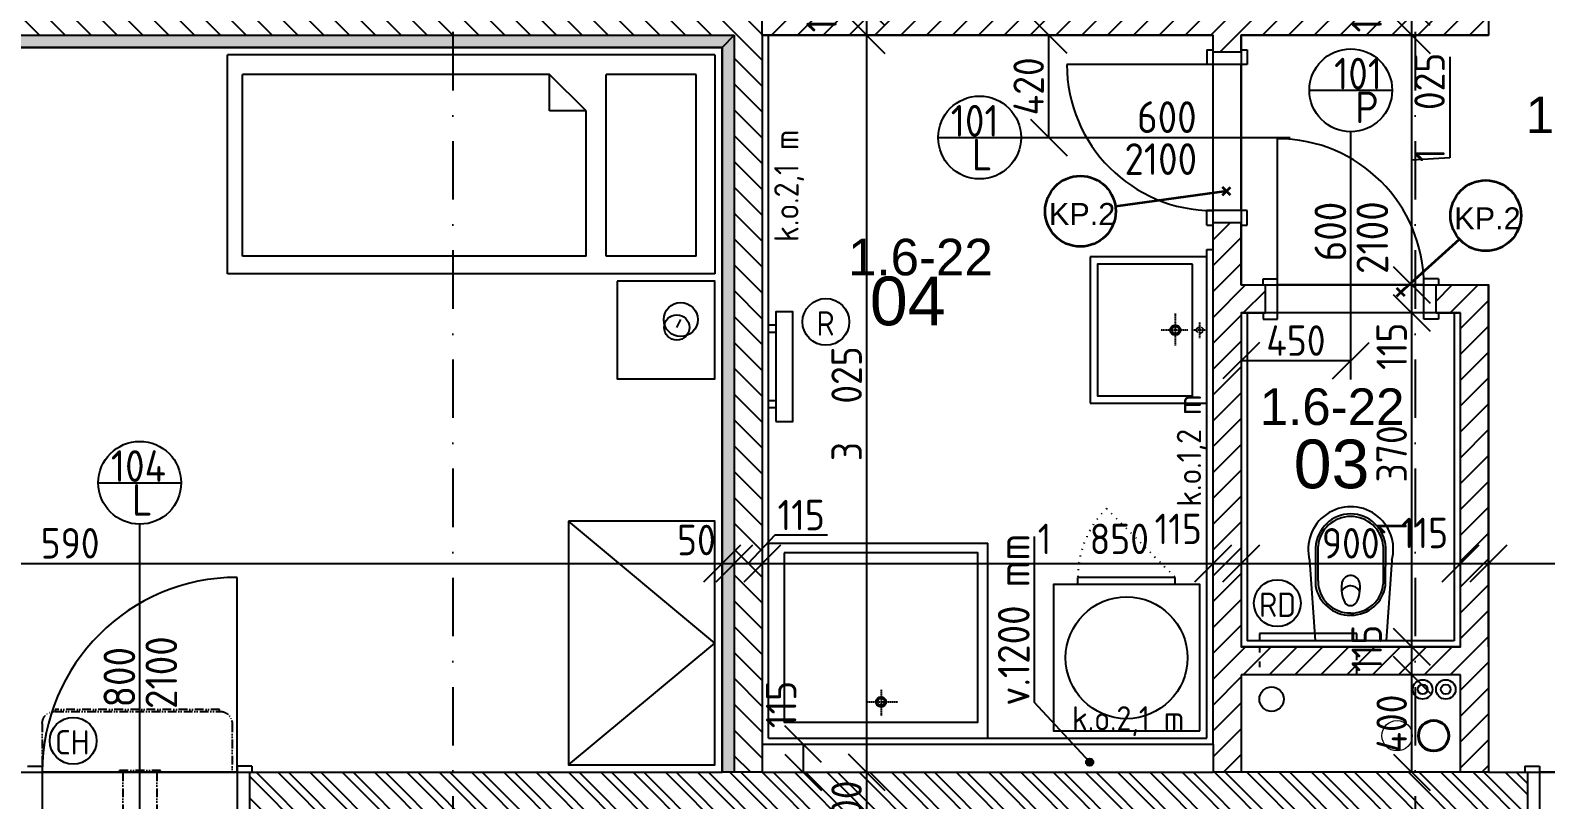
# Model space of a CAD drawing. Extents: x 4511820 to 5180432, y -1526536 to -944957.
# Drawn here: x 5030372 to 5036591, y -1325288 to -1322130 of the extents above; entities that cross this region are included whole.
import ezdxf

# ---------------------------------------------------------------- set-up
doc = ezdxf.new("R2010")
doc.units = 0
doc.header["$MEASUREMENT"] = 0
for name, pattern in [('ACAD_ISO03W100', [30, 12, -18]), ('ACAD_ISO07W100', [3.5, 0.5, -3]), ('ACAD_ISO12W100', [22, 12, -3, 0.5, -3, 0.5, -3]), ('BODKOCIARKOVANA_3', [5.6, 3, -1.3, 0, -1.3]), ('DASHED', [0.75, 0.5, -0.25])]:
    doc.linetypes.add(name, pattern=pattern)
doc.layers.get('0').update_dxf_attribs({"linetype": 'CONTINUOUS'})
doc.layers.get('Defpoints').update_dxf_attribs({"color": 61, "linetype": 'CONTINUOUS'})
for name, color, linetype in [('DVERE', 45, 'CONTINUOUS'), ('KÓTY', 4, 'CONTINUOUS'), ('MÚRY', 1, 'CONTINUOUS'), ('osi', 253, 'CONTINUOUS'), ('Plochy', 41, 'CONTINUOUS'), ('POPIS', 7, 'CONTINUOUS'), ('TENKÁ', 7, 'CONTINUOUS'), ('tzb', 153, 'CONTINUOUS'), ('Z-Kúrenie', 101, 'CONTINUOUS'), ('ZARIADENIE', 47, 'CONTINUOUS'), ('ZARIADENIE1', 145, 'CONTINUOUS'), ('ZARIADOVACIE', 144, 'CONTINUOUS'), ('ZZ-chladenie', 133, 'CONTINUOUS'), ('zz-vetr', 52, 'CONTINUOUS'), ('ŠRAFY', 82, 'CONTINUOUS')]:
    doc.layers.add(name, color=color, linetype=linetype)
for name, color, linetype, lineweight in [('preklady', 74, 'CONTINUOUS', 35), ('zz-kanal-daždová', 136, 'CONTINUOUS', 40), ('zz-kanal-splaskova', 37, 'CONTINUOUS', 18)]:
    doc.layers.add(name, color=color, linetype=linetype, lineweight=lineweight)
doc.styles.add('ARIAL', font='arial.ttf')
doc.styles.add('STYLE1', font='isocp.shx')
doc.dimstyles.new('STANDARD-50', dxfattribs={"dimtxt": 125, "dimasz": 150, "dimexe": 10, "dimexo": 200, "dimgap": 20, "dimtad": 1, "dimdsep": 46, "dimlunit": 6, "dimtxsty": 'STYLE1', "dimblk1": 'OBLIQUE', "dimblk2": 'OBLIQUE', "dimsah": 1, "dimcen": 2.5, "dimse1": 1, "dimse2": 1, "dimadec": 0, "dimazin": 0, "dimtfac": 1, "dimtmove": 1, "dimatfit": 3, "dimldrblk": 'OBLIQUE', "dimfxl": 1, "dimtolj": 1, "dimtzin": 0, "dimarcsym": 0})
pattern_1 = [(45, (515270.5, 128041), (-53.0330086, 53.0330086), [])]

# ---------------------------------------------------------------- blocks, each defined once
blk = doc.blocks.new('pračka')
at = {"layer": 'ZARIADENIE1', "color": 8, "linetype": 'ACAD_ISO07W100', "ltscale": 8}
blk.add_line((4536136.9, -1117296.3), (4536419.7, -1117579.2), dxfattribs=at)
at = {"layer": 'ZARIADENIE1', "color": 8}
for p, q in [((4536419.7, -1117579.2), (4536019.7, -1117579.2)), ((4536019.7, -1117609.2), (4536019.7, -1117579.2)), ((4536419.7, -1117609.2), (4536419.7, -1117579.2))]:
    blk.add_line(p, q, dxfattribs=at)
blk.add_lwpolyline([(4536519.7, -1118209.2), (4536519.7, -1117609.2), (4535919.7, -1117609.2), (4535919.7, -1118209.2)], close=True, dxfattribs=at)
blk.add_circle((4536219.7, -1117909.2), 250, dxfattribs=at)
at = {"layer": 'ZARIADENIE1', "color": 8, "linetype": 'ACAD_ISO07W100', "ltscale": 8}
blk.add_arc((4536419.7, -1117579.2), 400, 135, 180, dxfattribs=at)
blk = doc.blocks.new('JEDNOPOSTEL')
at = {"layer": 'ZARIADENIE', "ltscale": 0.25}
for p, q in [((4449069, -1322230.2), (4447069, -1322230.2)), ((4447069, -1323130.2), (4447069, -1322230.2)), ((4449069, -1322230.2), (4449069, -1323130.2)), ((4449069, -1323130.2), (4447069, -1323130.2)), ((4448913, -1323349.6), (4448929.1, -1323317.4))]:
    blk.add_line(p, q, dxfattribs=at)
at = {"layer": 'ZARIADENIE', "color": 76, "ltscale": 0.25}
for p, q in [((4448390.6, -1322311.3), (4447130.6, -1322311.3)), ((4447130.6, -1323056.9), (4447130.6, -1322311.3)), ((4448540.6, -1322461.3), (4448390.6, -1322311.3)), ((4448390.6, -1322461.3), (4448390.6, -1322311.3)), ((4448992.6, -1322311.3), (4448623.3, -1322311.3)), ((4448623.3, -1323056.9), (4448623.3, -1322311.3)), ((4448992.6, -1323056.9), (4448992.6, -1322311.3)), ((4448540.6, -1322461.3), (4448390.6, -1322461.3)), ((4448540.6, -1323056.9), (4448540.6, -1322461.3)), ((4448540.6, -1323056.9), (4447130.6, -1323056.9)), ((4448992.6, -1323056.9), (4448623.3, -1323056.9))]:
    blk.add_line(p, q, dxfattribs=at)
at = {"layer": 'ZARIADENIE'}
blk.add_lwpolyline([(4448669, -1323160.2), (4448669, -1323560.2), (4449069, -1323560.2), (4449069, -1323160.2)], close=True, dxfattribs=at)
at = {"layer": 'ZARIADENIE', "ltscale": 0.25}
for centre, radius in [((4448929.1, -1323317.4), 69.7), ((4448913, -1323349.6), 51.9)]:
    blk.add_circle(centre, radius, dxfattribs=at)
blk = doc.blocks.new('SKRINA')
at = {"layer": 'ZARIADENIE'}
for p, q in [((4449069, -1324645.2), (4448469, -1324145.2)), ((4448469, -1325145.2), (4449069, -1324645.2))]:
    blk.add_line(p, q, dxfattribs=at)
blk.add_lwpolyline([(4448469, -1324145.2), (4448469, -1325145.2), (4449069, -1325145.2), (4449069, -1324145.2)], close=True, dxfattribs=at)
blk = doc.blocks.new('_OBLIQUE')
at = {"color": 0, "linetype": 'ByBlock'}
blk.add_line((-0.5, -0.5), (0.5, 0.5), dxfattribs=at)
blk = doc.blocks.new('*D23255')
at = {"layer": 'Defpoints', "color": 0}
for p in [(5034476.5, -1325060.2), (5033544, -1325175.2), (5034476.5, -1325175.2)]:
    blk.add_point(p, dxfattribs=at)
at = {"layer": 'KÓTY', "color": 0, "lineweight": -2}
blk.add_line((5033544, -1325060.2), (5033544, -1325175.2), dxfattribs=at)
at = {"layer": 'KÓTY', "color": 0, "linetype": 'ByBlock', "lineweight": -2, "xscale": 150, "yscale": 150, "zscale": 150}
for p, rotation in [((5033544, -1325060.2), 90), ((5033544, -1325175.2), 270)]:
    blk.add_blockref('_OBLIQUE', p, dxfattribs=dict(at, rotation=rotation))
at = {"layer": 'KÓTY', "color": 0, "insert": (5033453.5, -1324897), "char_height": 125, "attachment_point": 5, "rotation": 90, "style": 'STYLE1'}
blk.add_mtext('\\A1;115', dxfattribs=at)
blk = doc.blocks.new('*D23260')
at = {"layer": 'Defpoints', "color": 0}
for p in [(5035581, -1324926.7), (5036516, -1324926.7), (5036516, -1326407.5)]:
    blk.add_point(p, dxfattribs=at)
at = {"layer": 'KÓTY', "color": 0, "lineweight": -2}
blk.add_line((5035581, -1326407.5), (5036516, -1326407.5), dxfattribs=at)
at = {"layer": 'KÓTY', "color": 0, "linetype": 'ByBlock', "lineweight": -2, "xscale": 150, "yscale": 150, "zscale": 150, "rotation": 180}
blk.add_blockref('_OBLIQUE', (5035581, -1326407.5), dxfattribs=at)
at = {"layer": 'KÓTY', "color": 0, "linetype": 'ByBlock', "lineweight": -2, "xscale": 150, "yscale": 150, "zscale": 150}
blk.add_blockref('_OBLIQUE', (5036516, -1326407.5), dxfattribs=at)
at = {"layer": 'KÓTY', "color": 0, "insert": (5036048.5, -1326325), "char_height": 125, "attachment_point": 5, "style": 'STYLE1'}
blk.add_mtext('\\A1;935', dxfattribs=at)
blk = doc.blocks.new('*D23261')
at = {"layer": 'Defpoints', "color": 0}
for p in [(5036516, -1324776.7), (5037416, -1324776.7), (5037416, -1326407.5)]:
    blk.add_point(p, dxfattribs=at)
at = {"layer": 'KÓTY', "color": 0, "lineweight": -2}
blk.add_line((5036516, -1326407.5), (5037416, -1326407.5), dxfattribs=at)
at = {"layer": 'KÓTY', "color": 0, "linetype": 'ByBlock', "lineweight": -2, "xscale": 150, "yscale": 150, "zscale": 150, "rotation": 180}
blk.add_blockref('_OBLIQUE', (5036516, -1326407.5), dxfattribs=at)
at = {"layer": 'KÓTY', "color": 0, "linetype": 'ByBlock', "lineweight": -2, "xscale": 150, "yscale": 150, "zscale": 150}
blk.add_blockref('_OBLIQUE', (5037416, -1326407.5), dxfattribs=at)
at = {"layer": 'KÓTY', "color": 0, "insert": (5036966, -1326325), "char_height": 125, "attachment_point": 5, "style": 'STYLE1'}
blk.add_mtext('\\A1;900', dxfattribs=at)
blk = doc.blocks.new('*D23271')
at = {"layer": 'Defpoints', "color": 0}
for p in [(5027621, -1324318), (5033211, -1324318), (5033211, -1324318)]:
    blk.add_point(p, dxfattribs=at)
at = {"layer": 'KÓTY', "color": 0, "lineweight": -2}
blk.add_line((5027621, -1324318), (5033211, -1324318), dxfattribs=at)
at = {"layer": 'KÓTY', "color": 0, "linetype": 'ByBlock', "lineweight": -2, "xscale": 150, "yscale": 150, "zscale": 150, "rotation": 180}
blk.add_blockref('_OBLIQUE', (5027621, -1324318), dxfattribs=at)
at = {"layer": 'KÓTY', "color": 0, "linetype": 'ByBlock', "lineweight": -2, "xscale": 150, "yscale": 150, "zscale": 150}
blk.add_blockref('_OBLIQUE', (5033211, -1324318), dxfattribs=at)
at = {"layer": 'KÓTY', "color": 0, "insert": (5030416, -1324235.5), "char_height": 125, "attachment_point": 5, "style": 'STYLE1'}
blk.add_mtext('\\A1;5ﾠ590', dxfattribs=at)
blk = doc.blocks.new('*D23272')
at = {"layer": 'Defpoints', "color": 0}
for p in [(5033261, -1324060.5), (5033211, -1324318), (5033261, -1324318)]:
    blk.add_point(p, dxfattribs=at)
at = {"layer": 'KÓTY', "color": 0, "lineweight": -2}
blk.add_line((5033211, -1324318), (5033261, -1324318), dxfattribs=at)
at = {"layer": 'KÓTY', "color": 0, "linetype": 'ByBlock', "lineweight": -2, "xscale": 150, "yscale": 150, "zscale": 150, "rotation": 180}
blk.add_blockref('_OBLIQUE', (5033211, -1324318), dxfattribs=at)
at = {"layer": 'KÓTY', "color": 0, "linetype": 'ByBlock', "lineweight": -2, "xscale": 150, "yscale": 150, "zscale": 150}
blk.add_blockref('_OBLIQUE', (5033261, -1324318), dxfattribs=at)
at = {"layer": 'KÓTY', "color": 0, "insert": (5033105.5, -1324222), "char_height": 125, "attachment_point": 5, "style": 'STYLE1'}
blk.add_mtext('\\A1;50', dxfattribs=at)
blk = doc.blocks.new('*D23273')
at = {"layer": 'Defpoints', "color": 0}
for p in [(5033261, -1324060.5), (5033376, -1324060.5), (5033376, -1324318)]:
    blk.add_point(p, dxfattribs=at)
at = {"layer": 'KÓTY', "color": 0, "lineweight": -2}
for p, q in [((5033428, -1324202), (5033318.5, -1324318)), ((5033643, -1324202), (5033428, -1324202)), ((5033261, -1324318), (5033376, -1324318))]:
    blk.add_line(p, q, dxfattribs=at)
at = {"layer": 'KÓTY', "color": 0, "linetype": 'ByBlock', "lineweight": -2, "xscale": 150, "yscale": 150, "zscale": 150, "rotation": 180}
blk.add_blockref('_OBLIQUE', (5033261, -1324318), dxfattribs=at)
at = {"layer": 'KÓTY', "color": 0, "linetype": 'ByBlock', "lineweight": -2, "xscale": 150, "yscale": 150, "zscale": 150}
blk.add_blockref('_OBLIQUE', (5033376, -1324318), dxfattribs=at)
at = {"layer": 'KÓTY', "color": 0, "insert": (5033535.5, -1324119.5), "char_height": 125, "attachment_point": 5, "style": 'STYLE1'}
blk.add_mtext('\\A1;115', dxfattribs=at)
blk = doc.blocks.new('*D23274')
at = {"layer": 'Defpoints', "color": 0}
for p in [(5033376, -1324060.5), (5035226, -1324112.7), (5035226, -1324318)]:
    blk.add_point(p, dxfattribs=at)
at = {"layer": 'KÓTY', "color": 0, "lineweight": -2}
blk.add_line((5033376, -1324318), (5035226, -1324318), dxfattribs=at)
at = {"layer": 'KÓTY', "color": 0, "linetype": 'ByBlock', "lineweight": -2, "xscale": 150, "yscale": 150, "zscale": 150, "rotation": 180}
blk.add_blockref('_OBLIQUE', (5033376, -1324318), dxfattribs=at)
at = {"layer": 'KÓTY', "color": 0, "linetype": 'ByBlock', "lineweight": -2, "xscale": 150, "yscale": 150, "zscale": 150}
blk.add_blockref('_OBLIQUE', (5035226, -1324318), dxfattribs=at)
at = {"layer": 'KÓTY', "color": 0, "insert": (5034734.5, -1324217.5), "char_height": 125, "attachment_point": 5, "style": 'STYLE1'}
blk.add_mtext('\\A1;1ﾠ850', dxfattribs=at)
blk = doc.blocks.new('*D23275')
at = {"layer": 'Defpoints', "color": 0}
for p in [(5035226, -1324112.7), (5035341, -1324112.7), (5035341, -1324318)]:
    blk.add_point(p, dxfattribs=at)
at = {"layer": 'KÓTY', "color": 0, "lineweight": -2}
blk.add_line((5035226, -1324318), (5035341, -1324318), dxfattribs=at)
at = {"layer": 'KÓTY', "color": 0, "linetype": 'ByBlock', "lineweight": -2, "xscale": 150, "yscale": 150, "zscale": 150, "rotation": 180}
blk.add_blockref('_OBLIQUE', (5035226, -1324318), dxfattribs=at)
at = {"layer": 'KÓTY', "color": 0, "linetype": 'ByBlock', "lineweight": -2, "xscale": 150, "yscale": 150, "zscale": 150}
blk.add_blockref('_OBLIQUE', (5035341, -1324318), dxfattribs=at)
at = {"layer": 'KÓTY', "color": 0, "insert": (5035083, -1324176.5), "char_height": 125, "attachment_point": 5, "style": 'STYLE1'}
blk.add_mtext('\\A1;115', dxfattribs=at)
blk = doc.blocks.new('*D23276')
at = {"layer": 'Defpoints', "color": 0}
for p in [(5035341, -1324112.7), (5036241, -1324318), (5036241, -1324660.2)]:
    blk.add_point(p, dxfattribs=at)
at = {"layer": 'KÓTY', "color": 0, "lineweight": -2}
blk.add_line((5035341, -1324318), (5036241, -1324318), dxfattribs=at)
at = {"layer": 'KÓTY', "color": 0, "linetype": 'ByBlock', "lineweight": -2, "xscale": 150, "yscale": 150, "zscale": 150, "rotation": 180}
blk.add_blockref('_OBLIQUE', (5035341, -1324318), dxfattribs=at)
at = {"layer": 'KÓTY', "color": 0, "linetype": 'ByBlock', "lineweight": -2, "xscale": 150, "yscale": 150, "zscale": 150}
blk.add_blockref('_OBLIQUE', (5036241, -1324318), dxfattribs=at)
at = {"layer": 'KÓTY', "color": 0, "insert": (5035791, -1324235.5), "char_height": 125, "attachment_point": 5, "style": 'STYLE1'}
blk.add_mtext('\\A1;900', dxfattribs=at)
blk = doc.blocks.new('*D23277')
at = {"layer": 'Defpoints', "color": 0}
for p in [(5036356, -1324318), (5036241, -1324660.2), (5036356, -1324660.2)]:
    blk.add_point(p, dxfattribs=at)
at = {"layer": 'KÓTY', "color": 0, "lineweight": -2}
blk.add_line((5036241, -1324318), (5036356, -1324318), dxfattribs=at)
at = {"layer": 'KÓTY', "color": 0, "linetype": 'ByBlock', "lineweight": -2, "xscale": 150, "yscale": 150, "zscale": 150, "rotation": 180}
blk.add_blockref('_OBLIQUE', (5036241, -1324318), dxfattribs=at)
at = {"layer": 'KÓTY', "color": 0, "linetype": 'ByBlock', "lineweight": -2, "xscale": 150, "yscale": 150, "zscale": 150}
blk.add_blockref('_OBLIQUE', (5036356, -1324318), dxfattribs=at)
at = {"layer": 'KÓTY', "color": 0, "insert": (5036093.5, -1324193), "char_height": 125, "attachment_point": 5, "style": 'STYLE1'}
blk.add_mtext('\\A1;115', dxfattribs=at)
blk = doc.blocks.new('*D23278')
at = {"layer": 'Defpoints', "color": 0}
for p in [(5037541, -1324318), (5036356, -1324660.2), (5037541, -1324660.2)]:
    blk.add_point(p, dxfattribs=at)
at = {"layer": 'KÓTY', "color": 0, "lineweight": -2}
blk.add_line((5036356, -1324318), (5037541, -1324318), dxfattribs=at)
at = {"layer": 'KÓTY', "color": 0, "linetype": 'ByBlock', "lineweight": -2, "xscale": 150, "yscale": 150, "zscale": 150, "rotation": 180}
blk.add_blockref('_OBLIQUE', (5036356, -1324318), dxfattribs=at)
at = {"layer": 'KÓTY', "color": 0, "linetype": 'ByBlock', "lineweight": -2, "xscale": 150, "yscale": 150, "zscale": 150}
blk.add_blockref('_OBLIQUE', (5037541, -1324318), dxfattribs=at)
at = {"layer": 'KÓTY', "color": 0, "insert": (5036948.5, -1324235.5), "char_height": 125, "attachment_point": 5, "style": 'STYLE1'}
blk.add_mtext('\\A1;1ﾠ185', dxfattribs=at)
blk = doc.blocks.new('*D23282')
at = {"layer": 'Defpoints', "color": 0}
for p in [(5033804.5, -1325175.2), (5033804.5, -1325175.2), (5033804.5, -1325475.2)]:
    blk.add_point(p, dxfattribs=at)
at = {"layer": 'KÓTY', "color": 0, "lineweight": -2}
blk.add_line((5033804.5, -1325475.2), (5033804.5, -1325175.2), dxfattribs=at)
at = {"layer": 'KÓTY', "color": 0, "linetype": 'ByBlock', "lineweight": -2, "xscale": 150, "yscale": 150, "zscale": 150}
for p, rotation in [((5033804.5, -1325175.2), 90), ((5033804.5, -1325475.2), 270)]:
    blk.add_blockref('_OBLIQUE', p, dxfattribs=dict(at, rotation=rotation))
at = {"layer": 'KÓTY', "color": 0, "insert": (5033722, -1325325.2), "char_height": 125, "attachment_point": 5, "rotation": 90, "style": 'STYLE1'}
blk.add_mtext('\\A1;300', dxfattribs=at)
blk = doc.blocks.new('*D23283')
at = {"layer": 'Defpoints', "color": 0}
for p in [(5033804.5, -1322150.2), (5033804.5, -1322150.2), (5033804.5, -1325175.2)]:
    blk.add_point(p, dxfattribs=at)
at = {"layer": 'KÓTY', "color": 0, "lineweight": -2}
blk.add_line((5033804.5, -1325175.2), (5033804.5, -1322150.2), dxfattribs=at)
at = {"layer": 'KÓTY', "color": 0, "linetype": 'ByBlock', "lineweight": -2, "xscale": 150, "yscale": 150, "zscale": 150}
for p, rotation in [((5033804.5, -1322150.2), 90), ((5033804.5, -1325175.2), 270)]:
    blk.add_blockref('_OBLIQUE', p, dxfattribs=dict(at, rotation=rotation))
at = {"layer": 'KÓTY', "color": 0, "insert": (5033722, -1323662.7), "char_height": 125, "attachment_point": 5, "rotation": 90, "style": 'STYLE1'}
blk.add_mtext('\\A1;3ﾠ025', dxfattribs=at)
blk = doc.blocks.new('*D23284')
at = {"layer": 'Defpoints', "color": 0}
for p in [(5033804.5, -1322035.2), (5033804.5, -1322035.2), (5033804.5, -1322150.2)]:
    blk.add_point(p, dxfattribs=at)
at = {"layer": 'KÓTY', "color": 0, "lineweight": -2}
blk.add_line((5033804.5, -1322150.2), (5033804.5, -1322035.2), dxfattribs=at)
at = {"layer": 'KÓTY', "color": 0, "linetype": 'ByBlock', "lineweight": -2, "xscale": 150, "yscale": 150, "zscale": 150}
for p, rotation in [((5033804.5, -1322035.2), 90), ((5033804.5, -1322150.2), 270)]:
    blk.add_blockref('_OBLIQUE', p, dxfattribs=dict(at, rotation=rotation))
at = {"layer": 'KÓTY', "color": 0, "insert": (5033619.5, -1322041.9), "char_height": 125, "attachment_point": 5, "rotation": 90, "style": 'STYLE1'}
blk.add_mtext('\\A1;115', dxfattribs=at)
blk = doc.blocks.new('*D23285')
at = {"layer": 'Defpoints', "color": 0}
for p in [(5034437.8, -1322150.2), (5034551.5, -1322150.2), (5034437.8, -1322570.2)]:
    blk.add_point(p, dxfattribs=at)
at = {"layer": 'KÓTY', "color": 0, "lineweight": -2}
blk.add_line((5034551.5, -1322570.2), (5034551.5, -1322150.2), dxfattribs=at)
at = {"layer": 'KÓTY', "color": 0, "linetype": 'ByBlock', "lineweight": -2, "xscale": 150, "yscale": 150, "zscale": 150}
for p, rotation in [((5034551.5, -1322150.2), 90), ((5034551.5, -1322570.2), 270)]:
    blk.add_blockref('_OBLIQUE', p, dxfattribs=dict(at, rotation=rotation))
at = {"layer": 'KÓTY', "color": 0, "insert": (5034469, -1322360.2), "char_height": 125, "attachment_point": 5, "rotation": 90, "style": 'STYLE1'}
blk.add_mtext('\\A1;420', dxfattribs=at)
blk = doc.blocks.new('*D23286')
at = {"layer": 'Defpoints', "color": 0}
for p in [(5036041.5, -1324775.2), (5036041.5, -1324775.2), (5036041.5, -1325175.2)]:
    blk.add_point(p, dxfattribs=at)
at = {"layer": 'KÓTY', "color": 0, "lineweight": -2}
blk.add_line((5036041.5, -1325175.2), (5036041.5, -1324775.2), dxfattribs=at)
at = {"layer": 'KÓTY', "color": 0, "linetype": 'ByBlock', "lineweight": -2, "xscale": 150, "yscale": 150, "zscale": 150}
for p, rotation in [((5036041.5, -1324775.2), 90), ((5036041.5, -1325175.2), 270)]:
    blk.add_blockref('_OBLIQUE', p, dxfattribs=dict(at, rotation=rotation))
at = {"layer": 'KÓTY', "color": 0, "insert": (5035959, -1324975.2), "char_height": 125, "attachment_point": 5, "rotation": 90, "style": 'STYLE1'}
blk.add_mtext('\\A1;400', dxfattribs=at)
blk = doc.blocks.new('*D23287')
at = {"layer": 'Defpoints', "color": 0}
for p in [(5036041.5, -1324660.2), (5036241, -1324660.2), (5036041.5, -1324775.2)]:
    blk.add_point(p, dxfattribs=at)
at = {"layer": 'KÓTY', "color": 0, "lineweight": -2}
blk.add_line((5036041.5, -1324775.2), (5036041.5, -1324660.2), dxfattribs=at)
at = {"layer": 'KÓTY', "color": 0, "linetype": 'ByBlock', "lineweight": -2, "xscale": 150, "yscale": 150, "zscale": 150}
for p, rotation in [((5036041.5, -1324660.2), 90), ((5036041.5, -1324775.2), 270)]:
    blk.add_blockref('_OBLIQUE', p, dxfattribs=dict(at, rotation=rotation))
at = {"layer": 'KÓTY', "color": 0, "insert": (5035856.5, -1324666.9), "char_height": 125, "attachment_point": 5, "rotation": 90, "style": 'STYLE1'}
blk.add_mtext('\\A1;115', dxfattribs=at)
blk = doc.blocks.new('*D23288')
at = {"layer": 'Defpoints', "color": 0}
for p in [(5036041.5, -1323290.2), (5036241, -1323290.2), (5036241, -1324660.2)]:
    blk.add_point(p, dxfattribs=at)
at = {"layer": 'KÓTY', "color": 0, "lineweight": -2}
blk.add_line((5036041.5, -1324660.2), (5036041.5, -1323290.2), dxfattribs=at)
at = {"layer": 'KÓTY', "color": 0, "linetype": 'ByBlock', "lineweight": -2, "xscale": 150, "yscale": 150, "zscale": 150}
for p, rotation in [((5036041.5, -1323290.2), 90), ((5036041.5, -1324660.2), 270)]:
    blk.add_blockref('_OBLIQUE', p, dxfattribs=dict(at, rotation=rotation))
at = {"layer": 'KÓTY', "color": 0, "insert": (5035959, -1323975.2), "char_height": 125, "attachment_point": 5, "rotation": 90, "style": 'STYLE1'}
blk.add_mtext('\\A1;1ﾠ370', dxfattribs=at)
blk = doc.blocks.new('*D23289')
at = {"layer": 'Defpoints', "color": 0}
for p in [(5036041.5, -1323175.2), (5036248.5, -1323175.2), (5036241, -1323290.2)]:
    blk.add_point(p, dxfattribs=at)
at = {"layer": 'KÓTY', "color": 0, "lineweight": -2}
blk.add_line((5036041.5, -1323290.2), (5036041.5, -1323175.2), dxfattribs=at)
at = {"layer": 'KÓTY', "color": 0, "linetype": 'ByBlock', "lineweight": -2, "xscale": 150, "yscale": 150, "zscale": 150}
for p, rotation in [((5036041.5, -1323175.2), 90), ((5036041.5, -1323290.2), 270)]:
    blk.add_blockref('_OBLIQUE', p, dxfattribs=dict(at, rotation=rotation))
at = {"layer": 'KÓTY', "color": 0, "insert": (5035959, -1323427), "char_height": 125, "attachment_point": 5, "rotation": 90, "style": 'STYLE1'}
blk.add_mtext('\\A1;115', dxfattribs=at)
blk = doc.blocks.new('*D23290')
at = {"layer": 'Defpoints', "color": 0}
for p in [(5036041.5, -1322150.2), (5036248.5, -1322150.2), (5036248.5, -1323175.2)]:
    blk.add_point(p, dxfattribs=at)
at = {"layer": 'KÓTY', "color": 0, "lineweight": -2}
for p, q in [((5036041.5, -1323175.2), (5036041.5, -1322150.2)), ((5036197, -1322239.2), (5036197, -1322654)), ((5036197, -1322654), (5036041.5, -1322662.7))]:
    blk.add_line(p, q, dxfattribs=at)
at = {"layer": 'KÓTY', "color": 0, "linetype": 'ByBlock', "lineweight": -2, "xscale": 150, "yscale": 150, "zscale": 150}
for p, rotation in [((5036041.5, -1322150.2), 90), ((5036041.5, -1323175.2), 270)]:
    blk.add_blockref('_OBLIQUE', p, dxfattribs=dict(at, rotation=rotation))
at = {"layer": 'KÓTY', "color": 0, "insert": (5036114.5, -1322446.6), "char_height": 125, "attachment_point": 5, "rotation": 90, "style": 'STYLE1'}
blk.add_mtext('\\A1;1ﾠ025', dxfattribs=at)
blk = doc.blocks.new('*D23291')
at = {"layer": 'Defpoints', "color": 0}
for p in [(5036041.5, -1322035.2), (5036356, -1322035.2), (5036248.5, -1322150.2)]:
    blk.add_point(p, dxfattribs=at)
at = {"layer": 'KÓTY', "color": 0, "lineweight": -2}
blk.add_line((5036041.5, -1322150.2), (5036041.5, -1322035.2), dxfattribs=at)
at = {"layer": 'KÓTY', "color": 0, "linetype": 'ByBlock', "lineweight": -2, "xscale": 150, "yscale": 150, "zscale": 150}
for p, rotation in [((5036041.5, -1322035.2), 90), ((5036041.5, -1322150.2), 270)]:
    blk.add_blockref('_OBLIQUE', p, dxfattribs=dict(at, rotation=rotation))
at = {"layer": 'KÓTY', "color": 0, "insert": (5035856.5, -1322041.9), "char_height": 125, "attachment_point": 5, "rotation": 90, "style": 'STYLE1'}
blk.add_mtext('\\A1;115', dxfattribs=at)
blk = doc.blocks.new('*D23305')
at = {"layer": 'Defpoints', "color": 0}
for p in [(5035341, -1323290.2), (5035791, -1323290.2), (5035341, -1323486)]:
    blk.add_point(p, dxfattribs=at)
at = {"layer": 'KÓTY', "color": 0, "lineweight": -2}
blk.add_line((5035791, -1323486), (5035341, -1323486), dxfattribs=at)
at = {"layer": 'KÓTY', "color": 0, "linetype": 'ByBlock', "lineweight": -2, "xscale": 150, "yscale": 150, "zscale": 150, "rotation": 180}
blk.add_blockref('_OBLIQUE', (5035341, -1323486), dxfattribs=at)
at = {"layer": 'KÓTY', "color": 0, "linetype": 'ByBlock', "lineweight": -2, "xscale": 150, "yscale": 150, "zscale": 150}
blk.add_blockref('_OBLIQUE', (5035791, -1323486), dxfattribs=at)
at = {"layer": 'KÓTY', "color": 0, "insert": (5035566, -1323403.5), "char_height": 125, "attachment_point": 5, "style": 'STYLE1'}
blk.add_mtext('\\A1;450', dxfattribs=at)
blk = doc.blocks.new('chlj3')
at = {"layer": 'ZZ-chladenie', "linetype": 'ACAD_ISO12W100', "ltscale": 3}
for p, q in [((5005195.8, -1151691.8), (5005395.8, -1151691.8)), ((5005195.8, -1152470.8), (5005395.8, -1152470.8))]:
    blk.add_line(p, q, dxfattribs=at)
blk.add_lwpolyline([(5005145.8, -1152419.2), (5005138.4, -1152419.2), (5005138.4, -1151744.5), (5005145.8, -1151744.5)], close=True, dxfattribs=at)
for centre, start, end in [((5005195.8, -1151741.8), 90, 180), ((5005195.8, -1152420.8), 180, 270)]:
    blk.add_arc(centre, 50, start, end, dxfattribs=at)

msp = doc.modelspace()

# ---------------------------------------------------------------- hatches: boundary and pattern name
at = {"layer": 'KÓTY'}
h = msp.add_hatch(color=256, dxfattribs=at)
h.dxf.hatch_style = 1
h.paths.add_polyline_path([(5034734.5, -1325133.883, -0.65381715), (5034709.326, -1325144.905, -1.52947961)])
at = {"layer": 'ŠRAFY', "ltscale": 0.25}
h = msp.add_hatch(dxfattribs=at)
h.set_pattern_fill('ANSI31', color=256, scale=600, angle=90, style=0)
h.set_pattern_definition([(135, (-2976355.03, 23031.926), (-53.0330086, -53.0330086), [])])
h.paths.add_polyline_path([(5033376, -1322035.191), (5028856, -1322035.191), (5028856, -1322150.191), (5033261, -1322150.191), (5033261, -1325175.191), (5033376, -1325175.191), (5033376, -1325060.191), (5033376, -1322150.191)])
h = msp.add_hatch(dxfattribs=at)
h.set_pattern_fill('ANSI31', color=256, scale=600, style=0)
h.set_pattern_definition(pattern_1)
h.paths.add_polyline_path([(5035226, -1322150.191), (5035226, -1322210.191), (5035226, -1322220.191), (5035341, -1322220.191), (5035341, -1322210.191), (5035341, -1322150.191), (5036356, -1322150.191), (5036356, -1322035.191), (5035641, -1322035.191), (5033376, -1322035.191), (5033376, -1322150.191), (5033401, -1322150.191)])
at = {"layer": 'ŠRAFY'}
h = msp.add_hatch(dxfattribs=at)
h.set_pattern_fill('DOTS', color=256, scale=250)
h.set_pattern_definition([(0, (0, -175781), (7.8125, 15.625), [0, -15.625])])
h.paths.add_polyline_path([(5033211, -1322200.191), (5033261, -1322150.191), (5028856, -1322150.191), (5027621, -1322150.191), (5027621, -1322200.191)])
h = msp.add_hatch(dxfattribs=at)
h.set_pattern_fill('DOTS', color=256, scale=250, angle=90)
h.set_pattern_definition([(90, (-71441.844, -199631), (-15.625, 7.8125), [0, -15.625])])
h.paths.add_polyline_path([(5033211, -1325175.191), (5033261, -1325175.191), (5033261, -1322150.191), (5033211, -1322200.191)])
at = {"layer": 'ŠRAFY', "ltscale": 0.25}
h = msp.add_hatch(dxfattribs=at)
h.set_pattern_fill('ANSI31', color=256, scale=600, style=0)
h.set_pattern_definition(pattern_1)
h.paths.add_polyline_path([(5036356, -1324660.191), (5036356, -1323175.191), (5036151, -1323175.191), (5036141, -1323175.191), (5036141, -1323290.191), (5036151, -1323290.191), (5036216, -1323290.191), (5036241, -1323290.191), (5036241, -1324660.191), (5035341, -1324660.191), (5035341, -1323290.191), (5035366, -1323290.191), (5035431, -1323290.191), (5035441, -1323290.191), (5035441, -1323175.191), (5035431, -1323175.191), (5035341, -1323175.191), (5035341, -1322930.191), (5035341, -1322920.191), (5035226, -1322920.191), (5035226, -1322930.191), (5035226, -1323030.191), (5035226, -1323165.191), (5035226, -1325060.191), (5035226, -1325175.191), (5035341, -1325175.191), (5035341, -1324775.191), (5036241, -1324775.191), (5036241, -1325175.191), (5036356, -1325175.191)])
at = {"layer": 'ŠRAFY'}
h = msp.add_hatch(dxfattribs=at)
h.set_pattern_fill('ANSI32', color=256, scale=250, angle=90)
h.paths.add_polyline_path([(5035341, -1325175.191), (5035226, -1325175.191), (5033376, -1325175.191), (5033211, -1325175.191), (5031271, -1325175.191), (5031271, -1325475.191), (5031971, -1325475.191), (5032111, -1325475.191), (5033011, -1325475.191), (5033126, -1325475.191), (5035416, -1325475.191), (5035581, -1325475.191), (5036516, -1325475.191), (5036516, -1325175.191), (5036356, -1325175.191), (5036241, -1325175.191)])

# ---------------------------------------------------------------- linework, layer by layer
at = {"layer": 'DVERE', "ltscale": 0.25}
for p, q in [((5035201, -1322210.191), (5035201, -1322270.191)), ((5035201, -1322210.191), (5035226, -1322210.191)), ((5035341, -1322210.191), (5035366, -1322210.191)), ((5035366, -1322210.191), (5035366, -1322270.191)), ((5035226, -1322270.191), (5034626, -1322270.191)), ((5035366, -1322270.191), (5035201, -1322270.191)), ((5035226, -1322870.191), (5035226, -1322270.191)), ((5035341, -1322870.191), (5035341, -1322270.191)), ((5035621, -1322376.363), (5035961, -1322376.363)), ((5035791, -1323563.52), (5035791, -1322546.363)), ((5034097.844, -1322570.191), (5034437.844, -1322570.191)), ((5034437.844, -1322570.191), (5035542.5, -1322570.191)), ((5035491, -1323175.191), (5035491, -1322575.191)), ((5035201, -1322930.191), (5035201, -1322870.191)), ((5035366, -1322870.191), (5035201, -1322870.191)), ((5035366, -1322930.191), (5035366, -1322870.191)), ((5035201, -1322930.191), (5035226, -1322930.191)), ((5035341, -1322930.191), (5035366, -1322930.191)), ((5035431, -1323150.191), (5035491, -1323150.191)), ((5035431, -1323175.191), (5035431, -1323150.191)), ((5035491, -1323315.191), (5035491, -1323150.191)), ((5036091, -1323175.191), (5035491, -1323175.191)), ((5036151, -1323150.191), (5036091, -1323150.191)), ((5036091, -1323315.191), (5036091, -1323150.191)), ((5036151, -1323150.191), (5036151, -1323175.191)), ((5035431, -1323290.191), (5035431, -1323315.191)), ((5036091, -1323290.191), (5035491, -1323290.191)), ((5036151, -1323290.191), (5036151, -1323315.191)), ((5035431, -1323315.191), (5035491, -1323315.191)), ((5036151, -1323315.191), (5036091, -1323315.191)), ((5030651, -1323987.035), (5030991, -1323987.035)), ((5030821, -1325559.691), (5030821, -1324157.035)), ((5031221, -1325175.191), (5031221, -1324375.191)), ((5030361, -1325150.191), (5030421, -1325150.191)), ((5030421, -1325150.191), (5030421, -1325500.191)), ((5031221, -1325175.191), (5030421, -1325175.191)), ((5031281, -1325150.191), (5031221, -1325150.191)), ((5031221, -1325150.191), (5031221, -1325500.191)), ((5031281, -1325150.191), (5031281, -1325175.191)), ((5036506, -1325150.191), (5036566, -1325150.191)), ((5036506, -1325150.191), (5036506, -1325175.191)), ((5036506, -1325150.191), (5036506, -1325175.191)), ((5036566, -1325150.191), (5036566, -1325500.191)), ((5037366, -1325175.191), (5036566, -1325175.191))]:
    msp.add_line(p, q, dxfattribs=at)
for centre in [(5035791, -1322376.363), (5034267.844, -1322570.191), (5030821, -1323987.035)]:
    msp.add_circle(centre, 170, dxfattribs=at)
for centre, radius, start, end in [((5035226, -1322270.191), 600, 180, 270), ((5035491, -1323175.191), 600, 0, 90), ((5031221, -1325175.191), 800, 90, 180)]:
    msp.add_arc(centre, radius, start, end, dxfattribs=at)
at = {"layer": 'KÓTY'}
for p, q in [((5033261, -1322150.191), (5033211, -1322200.191)), ((5034491.5, -1324207.383), (5034491.5, -1324886.883)), ((5034719.5, -1325133.883), (5034491.5, -1324886.883))]:
    msp.add_line(p, q, dxfattribs=at)
msp.add_circle((5034719.5, -1325133.883), 15, dxfattribs=at)
at = {"layer": 'MÚRY'}
for p, q in [((5036356, -1322035.191), (5036356, -1322150.191)), ((5033376, -1322150.191), (5033376, -1325060.191)), ((5033376, -1322150.191), (5035226, -1322150.191)), ((5035341, -1322150.191), (5036356, -1322150.191)), ((5027621, -1322200.191), (5033211, -1322200.191)), ((5033211, -1322200.191), (5033211, -1325175.191)), ((5035226, -1323165.191), (5035226, -1322920.191)), ((5035341, -1323175.191), (5035341, -1322920.191)), ((5035226, -1325060.191), (5035226, -1323165.191)), ((5036241, -1324660.191), (5036241, -1323290.191)), ((5036241, -1325175.191), (5036241, -1324775.191)), ((5033376, -1325060.191), (5035226, -1325060.191)), ((5031271, -1325175.191), (5033211, -1325175.191)), ((5036356, -1325175.191), (5036516, -1325175.191)), ((5036516, -1325175.191), (5036516, -1325475.191))]:
    msp.add_line(p, q, dxfattribs=at)
at = {"layer": 'MÚRY', "ltscale": 0.25}
for p, q in [((5035226, -1322220.191), (5035226, -1322150.191)), ((5035341, -1322220.191), (5035341, -1322150.191)), ((5035341, -1322220.191), (5035226, -1322220.191)), ((5035341, -1322920.191), (5035226, -1322920.191)), ((5035341, -1323175.191), (5035441, -1323175.191)), ((5035441, -1323290.191), (5035441, -1323175.191)), ((5036141, -1323175.191), (5036356, -1323175.191)), ((5036141, -1323290.191), (5036141, -1323175.191)), ((5036356, -1324660.191), (5036356, -1323175.191)), ((5035341, -1323290.191), (5035341, -1324660.191)), ((5035341, -1323290.191), (5035441, -1323290.191)), ((5036141, -1323290.191), (5036241, -1323290.191)), ((5036241, -1324660.191), (5035341, -1324660.191)), ((5036356, -1324660.191), (5036356, -1325175.191)), ((5035341, -1324775.191), (5035341, -1325175.191)), ((5036241, -1324775.191), (5035341, -1324775.191)), ((5031271, -1325175.191), (5031271, -1325475.191)), ((5036241, -1325175.191), (5035341, -1325175.191))]:
    msp.add_line(p, q, dxfattribs=at)
at = {"layer": 'osi', "linetype": 'BODKOCIARKOVANA_3', "ltscale": 80}
for p, q in [((5032106, -1310038), (5032106, -1347555.191)), ((5036056, -1310038), (5036056, -1347555.191))]:
    msp.add_line(p, q, dxfattribs=at)
at = {"layer": 'Plochy'}
for points in [[(5037541, -1321055.191), (5035731, -1321055.191), (5035731, -1322035.191), (5036356, -1322035.191), (5036356, -1322150.191), (5035341, -1322150.191), (5035341, -1323175.191), (5036356, -1323175.191), (5036356, -1325175.191), (5037541, -1325175.191)], [(5035226, -1322150.191), (5033376, -1322150.191), (5033376, -1325060.191), (5035226, -1325060.191)], [(5033211, -1322200.191), (5027621, -1322200.191), (5027621, -1325175.191), (5033211, -1325175.191)], [(5036241, -1323290.191), (5035341, -1323290.191), (5035341, -1324660.191), (5036241, -1324660.191)]]:
    msp.add_lwpolyline(points, close=True, dxfattribs=at)
at = {"layer": 'preklady'}
for p, q in [((5035281.383, -1322789.883), (5034825.138, -1322852.863)), ((5035264.765, -1322806.499), (5035297.999, -1322773.265)), ((5035298, -1322806.5), (5035264.766, -1322773.266)), ((5035996.882, -1323204.382), (5036237.282, -1322987.757)), ((5035980.265, -1323220.999), (5036013.499, -1323187.765)), ((5036013.5, -1323221), (5035980.266, -1323187.766))]:
    msp.add_line(p, q, dxfattribs=at)
at = {"layer": 'preklady', "ltscale": 0.25}
for centre in [(5034681.5, -1322872.691), (5036345, -1322890.691)]:
    msp.add_circle(centre, 145, dxfattribs=at)
at = {"layer": 'TENKÁ'}
for p, q in [((5033376, -1322150.191), (5033376, -1322035.191)), ((5033376, -1325060.191), (5033376, -1325175.191)), ((5035226, -1325060.191), (5035226, -1325175.191)), ((5033376, -1325175.191), (5033211, -1325175.191)), ((5033376, -1325175.191), (5035226, -1325175.191)), ((5035341, -1325175.191), (5035226, -1325175.191)), ((5036356, -1325175.191), (5036241, -1325175.191))]:
    msp.add_line(p, q, dxfattribs=at)
at = {"layer": 'TENKÁ', "ltscale": 0.25}
for p, q in [((5028856, -1322150.191), (5033261, -1322150.191)), ((5033261, -1322150.191), (5033261, -1325175.191)), ((5033401, -1325035.191), (5033401, -1322150.191)), ((5035201, -1325035.191), (5035201, -1323030.191)), ((5035201, -1323030.191), (5035226, -1323030.191)), ((5035366, -1323290.191), (5035366, -1324635.191)), ((5036216, -1323290.191), (5036216, -1324635.191)), ((5036216, -1324635.191), (5035366, -1324635.191)), ((5033401, -1325035.191), (5035201, -1325035.191))]:
    msp.add_line(p, q, dxfattribs=at)
at = {"layer": 'tzb'}
for p, q in [((5035816, -1324605.191), (5035416, -1324605.191)), ((5035416, -1324605.191), (5035416, -1324635.191)), ((5035816, -1324635.191), (5035816, -1324605.191))]:
    msp.add_line(p, q, dxfattribs=at)
at = {"layer": 'tzb', "linetype": 'ACAD_ISO03W100', "ltscale": 2}
for p, q in [((5035416, -1324660.191), (5035416, -1324775.191)), ((5035816, -1324775.191), (5035816, -1324660.191))]:
    msp.add_line(p, q, dxfattribs=at)
at = {"layer": 'tzb'}
msp.add_circle((5035489.656, -1324481.306), 96, dxfattribs=at)
at = {"layer": 'Z-Kúrenie', "linetype": 'Continuous'}
for p, q in [((5033431, -1323340.191), (5033401, -1323340.191)), ((5033431, -1323370.191), (5033401, -1323370.191)), ((5033431, -1323650.191), (5033401, -1323650.191)), ((5033431, -1323680.191), (5033401, -1323680.191))]:
    msp.add_line(p, q, dxfattribs=at)
msp.add_lwpolyline([(5033431, -1323735.191), (5033501, -1323735.191), (5033501, -1323285.191), (5033431, -1323285.191)], close=True, dxfattribs=at)
msp.add_circle((5033637.011, -1323326.847), 96, dxfattribs=at)
at = {"layer": 'Z-Kúrenie'}
for centre, radius in [((5036086, -1324835.191), 40), ((5036181, -1324835.191), 40), ((5036086, -1324835.191), 20), ((5036181, -1324835.191), 20)]:
    msp.add_circle(centre, radius, dxfattribs=at)
at = {"layer": 'ZARIADOVACIE', "ltscale": 0.25}
for p, q in [((5035201, -1323060.191), (5034721, -1323060.191)), ((5034721, -1323060.191), (5034721, -1323660.191)), ((5034721, -1323660.191), (5035201, -1323660.191))]:
    msp.add_line(p, q, dxfattribs=at)
at = {"layer": 'ZARIADOVACIE', "linetype": 'DASHED'}
for p, q in [((5035071.229, -1323423.18), (5035071.229, -1323291.726)), ((5035121.893, -1323360.191), (5035012.348, -1323360.191)), ((5035196.299, -1323360.191), (5035144.265, -1323360.191)), ((5035171.652, -1323393.055), (5035171.652, -1323327.328)), ((5033863.5, -1324835.647), (5033863.5, -1324945.191)), ((5033800.512, -1324886.311), (5033931.965, -1324886.311))]:
    msp.add_line(p, q, dxfattribs=at)
at = {"layer": 'ZARIADOVACIE', "linetype": 'Continuous'}
for p, q in [((5033401, -1324235.191), (5034301, -1324235.191)), ((5034301, -1325035.191), (5034301, -1324235.191)), ((5035754.436, -1324396.194), (5035754.274, -1324399.903)), ((5035792.699, -1324530.312), (5035789.882, -1324530.875)), ((5035791, -1324522.223), (5035790.104, -1324521.401))]:
    msp.add_line(p, q, dxfattribs=at)
at = {"layer": 'ZARIADOVACIE'}
for p, q in [((5035622.187, -1324305.192), (5035645.263, -1324635.191)), ((5035646.782, -1324252.902), (5035646.782, -1324410.311)), ((5035656.637, -1324389.549), (5035656.637, -1324246.728)), ((5035924.647, -1324246.728), (5035924.647, -1324401.389)), ((5035933.545, -1324408.057), (5035934.671, -1324252.902)), ((5035959.813, -1324305.193), (5035936.737, -1324635.191))]:
    msp.add_line(p, q, dxfattribs=at)
at = {"layer": 'ZARIADOVACIE', "ltscale": 0.25}
msp.add_lwpolyline([(5035141, -1323090.191), (5034751, -1323090.191), (5034751, -1323630.191), (5035141, -1323630.191)], close=True, dxfattribs=at)
msp.add_lwpolyline([(5035141, -1323090.191), (5034751, -1323090.191), (5034751, -1323630.191), (5035141, -1323630.191)], close=True, dxfattribs=at)
at = {"layer": 'ZARIADOVACIE', "linetype": 'Continuous'}
msp.add_lwpolyline([(5033466, -1324275.191), (5033466, -1324970.191), (5034261, -1324970.191), (5034261, -1324275.191)], close=True, dxfattribs=at)
for centre, radius in [((5035070.962, -1323360.465), 20.877), ((5035071.229, -1323360.191), 14.781), ((5033863.227, -1324886.578), 20.877), ((5033863.5, -1324886.311), 14.781)]:
    msp.add_circle(centre, radius, dxfattribs=at)
at = {"layer": 'ZARIADOVACIE', "linetype": 'DASHED'}
msp.add_circle((5035171.652, -1323360.505), 12.931, dxfattribs=at)
at = {"layer": 'ZARIADOVACIE', "linetype": 'Continuous'}
for centre, radius, start, end in [((5035791, -1324259.96), 174.768, 344.9999029, 194.9998341), ((5035790.727, -1324259.276), 144.085, 2.5354705, 177.4645295), ((5035790.642, -1324259.836), 134.645, 5.5866142, 174.4133858), ((5035791, -1324405.879), 37.825, 6.7256824, 165.1638014), ((5035789.563, -1324386.048), 144.828, 189.6441859, 270.1259062), ((5035788.52, -1324389.528), 131.883, 180.0091294, 270.6882213), ((5035891.113, -1324419.283), 138.205, 171.9392214, 205.5220225), ((5035790.432, -1324451.594), 41.261, 23.5909563, 153.232972), ((5035791.931, -1324388.926), 133.3, 269.6000934, 354.6354224), ((5035794.052, -1324389.611), 140.707, 269.4490066, 352.4670375), ((5035695.226, -1324417.274), 134.275, 332.5913512, 6.7683499), ((5035790.504, -1324461.483), 29.701, 215.7337945, 323.6559635)]:
    msp.add_arc(centre, radius, start, end, dxfattribs=at)
at = {"layer": 'ZZ-chladenie'}
msp.add_circle((5030547.874, -1325045.96), 96, dxfattribs=at)
at = {"layer": 'zz-kanal-daždová'}
msp.add_circle((5036131, -1325025.191), 62.5, dxfattribs=at)
at = {"layer": 'zz-kanal-splaskova'}
msp.add_circle((5035981, -1325025.191), 62.5, dxfattribs=at)
at = {"layer": 'zz-vetr', "linetype": 'ACAD_ISO12W100', "lineweight": -2, "ltscale": 3}
for p, q in [((5030751, -1325175.191), (5030751, -1325475.191)), ((5030891, -1325175.191), (5030891, -1325475.191))]:
    msp.add_line(p, q, dxfattribs=at)
msp.add_lwpolyline([(5030906, -1325175.191), (5030906, -1325168.191), (5030736, -1325168.191), (5030736, -1325175.191)], close=True, dxfattribs=at)
at = {"layer": 'zz-vetr'}
msp.add_circle((5035466, -1324875.191), 50, dxfattribs=at)

# ---------------------------------------------------------------- block references
at = {"layer": 'TENKÁ'}
msp.add_blockref('pračka', (498651.253, -206796), dxfattribs=at)
at = {"layer": 'ZARIADENIE', "color": 2}
for name in ['JEDNOPOSTEL', 'SKRINA']:
    msp.add_blockref(name, (584112, 0), dxfattribs=at)
at = {"layer": 'ZZ-chladenie', "xscale": -1, "rotation": 89.99999999999997}
msp.add_blockref('chlj3', (3878729.23, 3680220.63), dxfattribs=at)

# ---------------------------------------------------------------- texts
at = {"layer": 'DVERE', "style": 'STYLE1'}
for s, p in [('101', (5035722.47, -1322372.863)), ('101', (5034149.314, -1322566.691)), ('P', (5035809.47, -1322511.5)), ('L', (5034236.314, -1322705.328)), ('104', (5030702.47, -1323983.535)), ('L', (5030789.47, -1324122.172))]:
    msp.add_text(s, height=130, dxfattribs=at).set_placement(p)
at = {"layer": 'POPIS', "lineweight": 40, "ltscale": 0.25, "style": 'ARIAL'}
for s, height, p in [('1.6-22', 150, (5036509.269, -1322552.27)), ('1.6-22', 150, (5033727.769, -1323135.77)), ('04', 200, (5033817.311, -1323340.77)), ('1.6-22', 150, (5035417.269, -1323749.77)), ('03', 200, (5035556.811, -1324009.77))]:
    msp.add_text(s, height=height, dxfattribs=at).set_placement(p)
at = {"layer": 'preklady', "linetype": 'Continuous', "lineweight": 20, "style": 'ARIAL'}
for p in [(5034552.236, -1322928.948), (5036215.736, -1322946.948)]:
    msp.add_text('KP.2', height=90, dxfattribs=at).set_placement(p)
at = {"layer": 'TENKÁ', "linetype": 'Continuous', "style": 'STYLE1'}
for s, height, p in [('600', 130, (5034913.929, -1322551.608)), ('2100', 130, (5034862.155, -1322723.716)), ('k.o.2,1 m', 100, (5034646.951, -1325003.823))]:
    msp.add_text(s, height=height, dxfattribs=at).set_placement(p)
for s, height, p in [('k.o.2,1 m', 100, (5033524.668, -1322998.413)), ('600', 130, (5035772.417, -1323078.434)), ('2100', 130, (5035944.524, -1323130.208)), ('k.o.1,2 m', 100, (5035176.958, -1324085.521)), ('v.1200 mm', 130, (5034472.917, -1324902.628)), ('800', 130, (5030802.417, -1324909.09)), ('2100', 130, (5030974.524, -1324915.314))]:
    msp.add_text(s, height=height, rotation=90, dxfattribs=at).set_placement(p)
at = {"layer": 'tzb', "style": 'STYLE1'}
msp.add_text('RD', height=100, dxfattribs=at).set_placement((5035415.029, -1324537.506))
at = {"layer": 'Z-Kúrenie', "linetype": 'Continuous', "style": 'STYLE1'}
msp.add_text('R', height=100, dxfattribs=at).set_placement((5033598.383, -1323383.046))
at = {"layer": 'ZZ-chladenie', "style": 'STYLE1'}
msp.add_text('CH', height=100, dxfattribs=at).set_placement((5030473.246, -1325102.159))

# ---------------------------------------------------------------- dimensions: what is measured, and where the dimension line sits
at = {"layer": 'KÓTY'}
for base, p1, p2, picture, middle in [((5033804.5, -1322035.191), (5033804.5, -1322150.191), (5033804.5, -1322035.191), '*D23284', (5033619.5, -1322041.941)), ((5036041.5, -1322035.191), (5036248.5, -1322150.191), (5036356, -1322035.191), '*D23291', (5035856.5, -1322041.941)), ((5033804.5, -1322150.191), (5033804.5, -1325175.191), (5033804.5, -1322150.191), '*D23283', (5033721.957, -1323662.691)), ((5034551.5, -1322150.191), (5034437.844, -1322570.191), (5034437.844, -1322150.191), '*D23285', (5034469, -1322360.191)), ((5036041.5, -1323290.191), (5036241, -1324660.191), (5036241, -1323290.191), '*D23288', (5035958.957, -1323975.191)), ((5036041.5, -1324660.191), (5036041.5, -1324775.191), (5036241, -1324660.191), '*D23287', (5035856.5, -1324666.941)), ((5036041.5, -1324775.191), (5036041.5, -1325175.191), (5036041.5, -1324775.191), '*D23286', (5035959, -1324975.191)), ((5033804.5, -1325175.191), (5033804.5, -1325475.191), (5033804.5, -1325175.191), '*D23282', (5033722, -1325325.191))]:
    dim = msp.add_linear_dim(base=base, p1=p1, p2=p2, angle=90, dimstyle='STANDARD-50', dxfattribs=at)
    dim.commit()
    dim.dimension.update_dxf_attribs({"geometry": picture, "text_midpoint": middle})
for base, p1, p2, picture, middle in [((5036041.5, -1322150.191), (5036248.5, -1323175.191), (5036248.5, -1322150.191), '*D23290', (5036197, -1322634)), ((5036041.5, -1323175.191), (5036241, -1323290.191), (5036248.5, -1323175.191), '*D23289', (5036041.5, -1323427)), ((5033544, -1325175.191), (5034476.5, -1325060.191), (5034476.5, -1325175.191), '*D23255', (5033536, -1324897))]:
    dim = msp.add_linear_dim(base=base, p1=p1, p2=p2, angle=90, dimstyle='STANDARD-50', dxfattribs=at)
    dim.commit()
    dim.dimension.update_dxf_attribs({"geometry": picture, "text_midpoint": middle, "dimtype": 160})
for base, p1, p2, picture, middle in [((5035341, -1323486), (5035791, -1323290.191), (5035341, -1323290.191), '*D23305', (5035566, -1323403.5)), ((5036241, -1324318), (5035341, -1324112.691), (5036241, -1324660.191), '*D23276', (5035791, -1324235.5)), ((5033211, -1324318), (5027621, -1324318), (5033211, -1324318), '*D23271', (5030416, -1324235.457)), ((5037541, -1324318), (5036356, -1324660.191), (5037541, -1324660.191), '*D23278', (5036948.5, -1324235.457)), ((5037416, -1326407.5), (5036516, -1324776.691), (5037416, -1324776.691), '*D23261', (5036966, -1326325)), ((5036516, -1326407.5), (5035581, -1324926.691), (5036516, -1324926.691), '*D23260', (5036048.5, -1326325))]:
    dim = msp.add_linear_dim(base=base, p1=p1, p2=p2, dimstyle='STANDARD-50', dxfattribs=at)
    dim.commit()
    dim.dimension.update_dxf_attribs({"geometry": picture, "text_midpoint": middle})
for base, p1, p2, picture, middle in [((5033376, -1324318), (5033261, -1324060.5), (5033376, -1324060.5), '*D23273', (5033448, -1324202)), ((5033261, -1324318), (5033211, -1324318), (5033261, -1324060.5), '*D23272', (5033105.5, -1324304.5)), ((5035226, -1324318), (5033376, -1324060.5), (5035226, -1324112.691), '*D23274', (5034734.5, -1324300)), ((5035341, -1324318), (5035226, -1324112.691), (5035341, -1324112.691), '*D23275', (5035083, -1324259)), ((5036356, -1324318), (5036241, -1324660.191), (5036356, -1324660.191), '*D23277', (5036093.5, -1324275.5))]:
    dim = msp.add_linear_dim(base=base, p1=p1, p2=p2, dimstyle='STANDARD-50', dxfattribs=at)
    dim.commit()
    dim.dimension.update_dxf_attribs({"geometry": picture, "text_midpoint": middle, "dimtype": 160})

doc.saveas('drawing.dxf')
